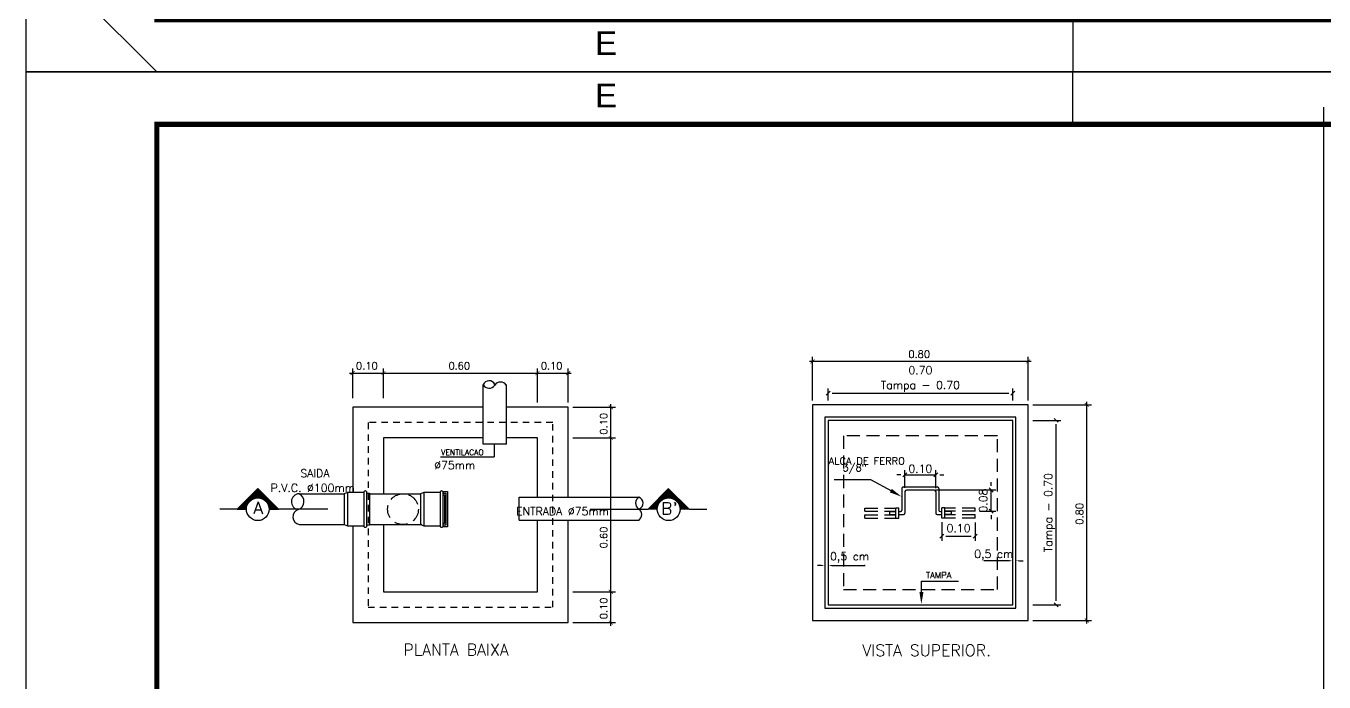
# Model space of a CAD drawing. Header units: millimetres. Extents: x 3923 to 4120, y 744 to 867.
# Drawn here: x 3923.03 to 3947.83, y 791.72 to 804.27 of the extents above; entities that cross this region are included whole.
import ezdxf
from ezdxf.enums import TextEntityAlignment as Align

# ---------------------------------------------------------------- set-up
doc = ezdxf.new("R2010")
doc.units = ezdxf.units.MM
doc.linetypes.add('CENTER2', pattern=[28.575, 19.05, -3.175, 3.175, -3.175])
doc.linetypes.add('HIDDEN', pattern=[0.375, 0.25, -0.125])
for name, color, linetype in [('A-LAYOUT', 7, 'Continuous'), ('A-PEN-R', 1, 'Continuous'), ('DETALLHES_CAIXAS', 6, 'Continuous'), ("PRANCHA - PROJETU'S", 7, 'Continuous'), ('TXT_1', 2, 'Continuous'), ('TXT_2', 6, 'Continuous')]:
    doc.layers.add(name, color=color, linetype=linetype)
doc.styles.add('ADITIVOCAD', font='ROMANS.shx')
doc.styles.add('ARIAL', font='arial.ttf', dxfattribs={"height": 2})
doc.styles.add('ROMANS', font='romans__.ttf', dxfattribs={"height": 0.1})

# ---------------------------------------------------------------- blocks, each defined once
blk = doc.blocks.new('ADFSGASDFG')
at = {"layer": "PRANCHA - PROJETU'S", "color": 1}
for p, q in [((360.678, 107.346), (276.578, 107.346)), ((276.578, 107.346), (276.578, 47.946)), ((296.578, 106.346), (296.578, 107.346)), ((279.078, 47.946), (276.578, 50.446)), ((296.578, 48.946), (296.578, 47.946)), ((276.578, 47.946), (360.678, 47.946))]:
    blk.add_line(p, q, dxfattribs=at)
at = {"layer": "PRANCHA - PROJETU'S", "color": 4, "const_width": 0.1}
blk.add_lwpolyline([(279.078, 106.346), (359.678, 106.346), (359.678, 48.946), (279.078, 48.946)], close=True, dxfattribs=at)
at = {"layer": "PRANCHA - PROJETU'S", "color": 50, "linetype": 'Continuous', "style": 'ARIAL'}
for p in [(287.661, 106.896), (287.661, 48.496)]:
    blk.add_text('E', height=0.45, dxfattribs=at).set_placement(p, align=Align.MIDDLE)
blk = doc.blocks.new('*X861')
at = {"color": 0}
for p, q in [((101.59, 65.457), (101.923, 65.79)), ((101.608, 65.457), (101.932, 65.781)), ((101.626, 65.457), (101.941, 65.772)), ((102.216, 65.457), (101.901, 65.771)), ((102.233, 65.457), (101.91, 65.78)), ((102.251, 65.457), (101.919, 65.789)), ((101.643, 65.457), (101.95, 65.763)), ((101.661, 65.457), (101.958, 65.755)), ((101.744, 65.505), (101.689, 65.559)), ((101.748, 65.518), (101.698, 65.568)), ((101.753, 65.531), (101.707, 65.577)), ((101.759, 65.543), (101.716, 65.586)), ((101.765, 65.554), (101.725, 65.594)), ((101.772, 65.565), (101.733, 65.603)), ((101.78, 65.575), (101.742, 65.612)), ((101.788, 65.584), (101.751, 65.621)), ((101.797, 65.593), (101.76, 65.63)), ((101.807, 65.601), (101.769, 65.639)), ((101.817, 65.609), (101.778, 65.648)), ((101.827, 65.615), (101.787, 65.656)), ((101.839, 65.622), (101.795, 65.665)), ((101.851, 65.627), (101.804, 65.674)), ((101.864, 65.632), (101.813, 65.683)), ((101.878, 65.636), (101.822, 65.692)), ((101.892, 65.639), (101.831, 65.701)), ((101.908, 65.641), (101.84, 65.709)), ((101.847, 65.626), (101.967, 65.746)), ((101.925, 65.641), (101.848, 65.718)), ((101.944, 65.64), (101.857, 65.727)), ((101.966, 65.636), (101.866, 65.736)), ((101.874, 65.635), (101.976, 65.737)), ((101.993, 65.627), (101.875, 65.745)), ((102.035, 65.602), (101.884, 65.754)), ((102.198, 65.457), (101.893, 65.762)), ((101.897, 65.64), (101.985, 65.728)), ((101.916, 65.641), (101.994, 65.719)), ((101.933, 65.641), (102.003, 65.71)), ((101.949, 65.639), (102.011, 65.702)), ((101.964, 65.636), (102.02, 65.693)), ((101.978, 65.633), (102.029, 65.684)), ((101.991, 65.628), (102.038, 65.675)), ((102.003, 65.622), (102.047, 65.666)), ((102.015, 65.616), (102.056, 65.657)), ((102.025, 65.609), (102.065, 65.649)), ((102.036, 65.602), (102.073, 65.64)), ((102.045, 65.594), (102.082, 65.631)), ((102.054, 65.585), (102.091, 65.622)), ((102.062, 65.576), (102.1, 65.613)), ((102.18, 65.457), (102.067, 65.571)), ((102.07, 65.566), (102.109, 65.604)), ((102.077, 65.555), (102.118, 65.595)), ((102.084, 65.544), (102.126, 65.587)), ((102.09, 65.532), (102.135, 65.578)), ((102.095, 65.52), (102.144, 65.569)), ((102.099, 65.506), (102.153, 65.56)), ((101.597, 65.457), (101.592, 65.462)), ((101.615, 65.457), (101.601, 65.471)), ((101.632, 65.457), (101.61, 65.48)), ((101.65, 65.457), (101.619, 65.488)), ((101.668, 65.457), (101.627, 65.497)), ((101.685, 65.457), (101.636, 65.506)), ((101.703, 65.457), (101.645, 65.515)), ((101.721, 65.457), (101.654, 65.524)), ((101.737, 65.458), (101.663, 65.533)), ((101.738, 65.475), (101.672, 65.541)), ((101.679, 65.457), (101.753, 65.531)), ((101.74, 65.49), (101.68, 65.55)), ((101.696, 65.457), (101.744, 65.504)), ((101.714, 65.457), (101.739, 65.482)), ((101.732, 65.457), (101.737, 65.463)), ((102.163, 65.457), (102.092, 65.528)), ((102.145, 65.457), (102.1, 65.502)), ((102.102, 65.492), (102.162, 65.551)), ((102.127, 65.457), (102.104, 65.48)), ((102.105, 65.477), (102.171, 65.542)), ((102.106, 65.46), (102.179, 65.534)), ((102.109, 65.457), (102.106, 65.461)), ((102.121, 65.457), (102.188, 65.525)), ((102.138, 65.457), (102.197, 65.516)), ((102.156, 65.457), (102.206, 65.507)), ((102.174, 65.457), (102.215, 65.498)), ((102.191, 65.457), (102.224, 65.489)), ((102.209, 65.457), (102.232, 65.481)), ((102.227, 65.457), (102.241, 65.472)), ((102.244, 65.457), (102.25, 65.463))]:
    blk.add_line(p, q, dxfattribs=at)

msp = doc.modelspace()

# ---------------------------------------------------------------- linework, layer by layer
at = {"layer": 'A-LAYOUT', "linetype": 'ByBlock'}
for p, q in [((3937.999, 797.855), (3942.234, 797.855)), ((3938.058, 797.109), (3938.058, 797.943)), ((3942.175, 797.109), (3942.175, 797.943)), ((3929.212, 797.631), (3929.918, 797.631)), ((3929.271, 797.154), (3929.271, 797.719)), ((3929.8, 797.631), (3932.858, 797.631)), ((3929.859, 797.154), (3929.859, 797.719)), ((3929.859, 797.154), (3929.859, 797.719)), ((3932.741, 797.631), (3933.447, 797.631)), ((3932.8, 797.066), (3932.8, 797.719)), ((3932.8, 797.066), (3932.8, 797.719)), ((3933.388, 797.066), (3933.388, 797.719)), ((3938.39, 797.287), (3938.314, 797.211)), ((3938.352, 797.109), (3938.352, 797.337)), ((3938.428, 797.249), (3941.804, 797.249)), ((3941.843, 797.211), (3941.919, 797.287)), ((3941.881, 797.109), (3941.881, 797.337)), ((3934.201, 796.331), (3934.201, 797.037)), ((3942.263, 797.021), (3943.382, 797.021)), ((3943.293, 792.845), (3943.293, 797.08)), ((3933.476, 796.978), (3934.29, 796.978)), ((3942.749, 796.689), (3942.673, 796.765)), ((3942.263, 796.727), (3942.799, 796.727)), ((3942.711, 793.274), (3942.711, 796.651)), ((3933.476, 796.39), (3934.29, 796.39)), ((3933.476, 796.39), (3934.29, 796.39)), ((3934.201, 793.39), (3934.201, 796.449)), ((3939.821, 795.44), (3939.821, 795.772)), ((3940.409, 795.432), (3940.409, 795.772)), ((3939.744, 795.684), (3939.668, 795.684)), ((3939.783, 795.646), (3939.859, 795.722)), ((3939.821, 795.684), (3940.409, 795.684)), ((3940.447, 795.722), (3940.371, 795.646)), ((3940.485, 795.684), (3940.562, 795.684)), ((3941.469, 795.472), (3941.469, 795.548)), ((3940.404, 795.396), (3941.558, 795.396)), ((3941.431, 795.434), (3941.508, 795.357)), ((3941.469, 794.99), (3941.469, 795.396)), ((3941.508, 794.951), (3941.431, 795.028)), ((3940.527, 794.779), (3940.527, 794.425)), ((3941.164, 794.772), (3941.164, 794.425)), ((3941.247, 794.99), (3941.558, 794.99)), ((3941.469, 794.913), (3941.469, 794.837)), ((3940.565, 794.551), (3940.488, 794.475)), ((3941.126, 794.475), (3941.202, 794.551)), ((3940.603, 794.513), (3941.088, 794.513)), ((3941.738, 794.042), (3941.327, 794.042)), ((3941.809, 794.042), (3941.738, 794.042)), ((3942.01, 794.042), (3942.081, 794.042)), ((3938.221, 793.952), (3938.15, 793.952)), ((3938.422, 793.952), (3939.062, 793.952)), ((3939.062, 793.952), (3939.048, 793.952)), ((3933.476, 793.449), (3934.29, 793.449)), ((3933.476, 793.449), (3934.29, 793.449)), ((3934.201, 792.802), (3934.201, 793.508)), ((3942.263, 793.198), (3942.799, 793.198)), ((3942.673, 793.236), (3942.749, 793.16)), ((3933.476, 792.861), (3934.29, 792.861)), ((3942.263, 792.904), (3943.382, 792.904))]:
    msp.add_line(p, q, dxfattribs=at)
at = {"layer": 'A-LAYOUT'}
for p, q in [((3929.271, 797.631), (3929.859, 797.631)), ((3931.764, 796.271), (3931.764, 797.409)), ((3932.206, 796.271), (3932.206, 797.409)), ((3938.058, 797.021), (3938.058, 792.904)), ((3942.175, 797.021), (3938.058, 797.021)), ((3942.175, 792.904), (3942.175, 797.021)), ((3938.293, 796.786), (3938.293, 793.139)), ((3941.94, 796.786), (3938.293, 796.786)), ((3941.94, 793.139), (3941.94, 796.786)), ((3932.206, 796.271), (3931.764, 796.271)), ((3931.973, 796.271), (3931.973, 796.031)), ((3930.95, 796.031), (3931.973, 796.031)), ((3939.171, 795.587), (3938.468, 795.587)), ((3939.572, 795.372), (3939.171, 795.587)), ((3929.17, 795.347), (3929.17, 794.712)), ((3930.628, 795.347), (3930.628, 794.712)), ((3939.762, 795.425), (3939.762, 795.013)), ((3939.791, 795.454), (3940.438, 795.454)), ((3939.821, 795.366), (3939.821, 794.954)), ((3939.85, 795.396), (3940.38, 795.396)), ((3940.409, 795.366), (3940.409, 794.954)), ((3940.468, 795.425), (3940.468, 795.013)), ((3932.449, 795.257), (3934.743, 795.257)), ((3932.449, 794.816), (3932.449, 795.257)), ((3939.644, 795.054), (3939.703, 795.054)), ((3939.644, 794.854), (3939.644, 795.054)), ((3939.703, 794.854), (3939.703, 795.054)), ((3940.585, 795.054), (3940.527, 795.054)), ((3940.527, 794.854), (3940.527, 795.054)), ((3940.585, 794.854), (3940.585, 795.054)), ((3932.449, 794.816), (3934.743, 794.816)), ((3939.527, 794.984), (3939.527, 794.925)), ((3939.527, 794.984), (3939.644, 794.984)), ((3939.527, 794.925), (3939.644, 794.925)), ((3939.644, 794.854), (3939.703, 794.854)), ((3939.703, 794.984), (3939.733, 794.984)), ((3939.703, 794.925), (3939.791, 794.925)), ((3940.438, 794.925), (3940.527, 794.925)), ((3940.497, 794.984), (3940.527, 794.984)), ((3940.585, 794.854), (3940.527, 794.854)), ((3940.703, 794.984), (3940.585, 794.984)), ((3940.703, 794.925), (3940.585, 794.925)), ((3940.703, 794.984), (3940.703, 794.925)), ((3940.136, 793.448), (3940.139, 793.653)), ((3940.139, 793.653), (3940.843, 793.653)), ((3938.293, 793.139), (3941.94, 793.139)), ((3938.058, 792.904), (3942.175, 792.904))]:
    msp.add_line(p, q, dxfattribs=at)
at = {"layer": 'A-LAYOUT', "linetype": 'HIDDEN', "ltscale": 0.5}
for p, q in [((3929.565, 796.684), (3929.565, 793.155)), ((3933.094, 796.684), (3929.565, 796.684)), ((3933.094, 793.155), (3933.094, 796.684)), ((3929.565, 793.155), (3933.094, 793.155))]:
    msp.add_line(p, q, dxfattribs=at)
at = {"layer": 'A-LAYOUT', "linetype": 'HIDDEN'}
for p, q in [((3938.646, 796.433), (3938.646, 793.492)), ((3941.587, 796.433), (3938.646, 796.433)), ((3941.587, 793.492), (3941.587, 796.433)), ((3939.055, 794.99), (3939.055, 795.049)), ((3939.055, 795.049), (3939.644, 795.049)), ((3941.164, 795.049), (3940.585, 795.049)), ((3941.164, 794.99), (3941.164, 795.049)), ((3939.055, 794.99), (3939.644, 794.99)), ((3939.055, 794.86), (3939.055, 794.919)), ((3939.055, 794.919), (3939.644, 794.919)), ((3939.055, 794.86), (3939.644, 794.86)), ((3941.164, 794.99), (3940.585, 794.99)), ((3941.164, 794.919), (3940.585, 794.919)), ((3941.164, 794.86), (3940.585, 794.86)), ((3941.164, 794.86), (3941.164, 794.919)), ((3938.646, 793.492), (3941.587, 793.492))]:
    msp.add_line(p, q, dxfattribs=at)
at = {"layer": 'A-LAYOUT', "linetype": 'ByBlock', "const_width": 0.0115}
for points in [[(3938.096, 797.893), (3938.019, 797.817)], [(3942.137, 797.817), (3942.213, 797.893)], [(3929.309, 797.669), (3929.232, 797.592)], [(3929.897, 797.669), (3929.82, 797.592)], [(3929.82, 797.592), (3929.897, 797.669)], [(3932.761, 797.592), (3932.838, 797.669)], [(3932.838, 797.669), (3932.761, 797.592)], [(3933.35, 797.592), (3933.426, 797.669)], [(3934.24, 796.94), (3934.163, 797.016)], [(3943.332, 796.983), (3943.255, 797.059)], [(3934.24, 796.352), (3934.163, 796.428)], [(3934.163, 796.428), (3934.24, 796.352)], [(3934.163, 793.487), (3934.24, 793.411)], [(3934.24, 793.411), (3934.163, 793.487)], [(3934.163, 792.899), (3934.24, 792.822)], [(3943.255, 792.942), (3943.332, 792.866)]]:
    msp.add_lwpolyline(points, dxfattribs=at)
at = {"layer": 'A-LAYOUT'}
for points in [[(3928.248, 795.323), (3929.111, 795.323)], [(3929.482, 795.347), (3929.17, 795.347), (3929.111, 795.323), (3929.111, 794.735), (3929.17, 794.712), (3929.482, 794.712)], [(3929.541, 795.335), (3929.594, 795.335), (3929.594, 794.723), (3929.541, 794.723)], [(3929.594, 795.323), (3930.569, 795.323)], [(3930.94, 795.347), (3930.628, 795.347), (3930.569, 795.323), (3930.569, 794.735), (3930.628, 794.712), (3930.94, 794.712)], [(3930.999, 795.365), (3931.081, 795.365), (3931.081, 794.694), (3930.999, 794.694)], [(3930.999, 795.335), (3931.052, 795.335), (3931.052, 794.723), (3930.999, 794.723)], [(3930.999, 795.306), (3931.022, 795.306), (3931.022, 794.753), (3930.999, 794.753)], [(3928.248, 794.735), (3929.111, 794.735)], [(3929.594, 794.735), (3930.592, 794.735)]]:
    msp.add_lwpolyline(points, dxfattribs=at)
for points in [[(3929.508, 794.683), (3929.514, 794.683, 0.414214), (3929.541, 794.71), (3929.541, 795.35, 0.414214), (3929.514, 795.377), (3929.508, 795.377, 0.414214), (3929.482, 795.35), (3929.482, 794.71, 0.414214)], [(3930.966, 794.683), (3930.972, 794.683, 0.414214), (3930.999, 794.71), (3930.999, 795.35, 0.414214), (3930.972, 795.377), (3930.966, 795.377, 0.414214), (3930.94, 795.35), (3930.94, 794.71, 0.414214)]]:
    msp.add_lwpolyline(points, format="xyb", close=True, dxfattribs=at)
at = {"layer": 'A-LAYOUT', "linetype": 'HIDDEN'}
msp.add_circle((3930.232, 795.029), 0.294, dxfattribs=at)
at = {"layer": 'A-LAYOUT'}
for centre, radius, start, end in [((3931.876, 797.365), 0.119, 23.2479, 160.1992), ((3931.878, 797.469), 0.128, 207.9019, 326.9301), ((3932.095, 797.327), 0.132, 33.0699, 146.9301), ((3928.253, 795.171), 0.153, 91.971, 261.4768), ((3928.177, 795.175), 0.164, 288.8635, 64.5843), ((3939.791, 795.425), 0.0294, 90, 180), ((3939.85, 795.366), 0.0294, 90, 180), ((3940.38, 795.366), 0.0294, 0, 90), ((3940.438, 795.425), 0.0294, 360, 90), ((3928.278, 794.88), 0.148, 108.8635, 258.1185), ((3934.803, 795.144), 0.128, 117.9019, 236.9301), ((3934.662, 794.926), 0.132, 303.0699, 56.9301), ((3934.7, 795.146), 0.119, 293.2479, 70.1992), ((3939.733, 795.013), 0.0294, 270, 0), ((3939.791, 794.954), 0.0294, 270, 0), ((3940.438, 794.954), 0.0294, 180, 270), ((3940.497, 795.013), 0.0294, 180, 270)]:
    msp.add_arc(centre, radius, start, end, dxfattribs=at)
for points in [[(3939.57, 795.418), (3939.532, 795.35), (3939.756, 795.268)], [(3940.175, 793.448), (3940.097, 793.449), (3940.134, 793.213)]]:
    msp.add_solid(points, dxfattribs=at)
at = {"layer": 'A-LAYOUT', "linetype": 'ByBlock'}
for points in [[(3941.81, 794.054), (3941.81, 794.031), (3941.881, 794.042)], [(3942.01, 794.054), (3942.01, 794.031), (3941.94, 794.042)], [(3938.221, 793.963), (3938.221, 793.94), (3938.292, 793.952)], [(3938.422, 793.963), (3938.422, 793.94), (3938.352, 793.952)]]:
    msp.add_solid(points, dxfattribs=at)
at = {"layer": 'A-PEN-R'}
msp.add_line((3947.816, 802.711), (3947.816, 754.064), dxfattribs=at)
at = {"layer": 'DETALLHES_CAIXAS'}
for p, q in [((3931.764, 796.978), (3929.271, 796.978)), ((3929.271, 796.978), (3929.271, 795.347)), ((3933.388, 796.978), (3932.206, 796.978)), ((3933.388, 795.257), (3933.388, 796.978)), ((3938.352, 796.727), (3938.352, 793.198)), ((3941.881, 796.727), (3938.352, 796.727)), ((3941.881, 793.198), (3941.881, 796.727)), ((3929.859, 796.39), (3929.859, 795.323)), ((3931.764, 796.39), (3929.859, 796.39)), ((3932.8, 796.39), (3932.206, 796.39)), ((3932.8, 795.257), (3932.8, 796.39)), ((3932.8, 793.449), (3932.8, 794.816)), ((3933.388, 792.861), (3933.388, 794.816)), ((3929.271, 794.712), (3929.271, 792.861)), ((3929.859, 794.735), (3929.859, 793.449)), ((3929.859, 793.449), (3932.8, 793.449)), ((3938.352, 793.198), (3941.881, 793.198)), ((3929.271, 792.861), (3933.388, 792.861))]:
    msp.add_line(p, q, dxfattribs=at)
at = {"layer": 'TXT_1'}
for p, q in [((3927.065, 795.028), (3927.458, 795.422)), ((3927.458, 795.422), (3927.851, 795.028)), ((3935.307, 795.422), (3934.914, 795.028)), ((3927.065, 795.028), (3927.242, 795.028)), ((3927.675, 795.028), (3927.851, 795.028)), ((3935.09, 795.028), (3934.914, 795.028)), ((3935.7, 795.028), (3935.523, 795.028))]:
    msp.add_line(p, q, dxfattribs=at)
for centre in [(3927.458, 795.028), (3935.307, 795.028)]:
    msp.add_circle(centre, 0.217, dxfattribs=at)
at = {"layer": 'TXT_2', "linetype": 'CENTER2'}
for p, q in [((3927.065, 795.028), (3926.731, 795.028)), ((3928.796, 795.028), (3927.851, 795.028)), ((3933.807, 795.028), (3934.914, 795.028)), ((3935.7, 795.028), (3936.034, 795.028))]:
    msp.add_line(p, q, dxfattribs=at)

# ---------------------------------------------------------------- block references
at = {"layer": "PRANCHA - PROJETU'S", "color": 1}
for p in [(3646.451, 755.44), (3646.451, 696.04)]:
    msp.add_blockref('ADFSGASDFG', p, dxfattribs=at)
at = {"layer": 'TXT_1', "yscale": 1.176362552987934, "zscale": 1.176362552987666}
for p, xscale in [((3807.562, 718.027), 1.176362552986596), ((4055.203, 718.027), -1.176362552986596)]:
    msp.add_blockref('*X861', p, dxfattribs=dict(at, xscale=xscale))

# ---------------------------------------------------------------- texts
at = {"layer": 'A-LAYOUT', "style": 'ROMANS'}
for s, p in [('0.80', (3939.887, 797.924)), ('0.10', (3929.335, 797.7)), ('0.60', (3931.1, 797.7)), ('0.10', (3932.864, 797.7))]:
    msp.add_text(s, height=0.1376, dxfattribs=at).set_placement(p)
at = {"layer": 'A-LAYOUT', "linetype": 'ByBlock', "style": 'ROMANS'}
for s, height, p in [('0.70', 0.1529, (3940.116, 797.686)), ('Tampa - 0.70', 0.15293, (3940.116, 797.402)), ('0.10', 0.1529, (3940.115, 795.802)), ('0.10', 0.1529, (3940.845, 794.666))]:
    msp.add_text(s, height=height, dxfattribs=at).set_placement(p, align=Align.MIDDLE_CENTER)
at = {"layer": 'A-LAYOUT', "style": 'ROMANS'}
for s, p in [('0.10', (3934.133, 796.454)), ('0.80', (3943.225, 794.733)), ('0.60', (3934.133, 794.281)), ('0.10', (3934.133, 792.925))]:
    msp.add_text(s, height=0.1376, rotation=90, dxfattribs=at).set_placement(p)
for s, height, p in [('VENTILACAO', 0.1059, (3930.961, 796.115)), ('ALCA DE FERRO ', 0.13763, (3938.363, 795.951)), ('SAIDA ', 0.1529, (3928.271, 795.715)), ('%%C75mm', 0.1529, (3930.827, 795.869)), (' 3/8"', 0.1376, (3938.534, 795.821)), ('P.V.C. %%C100mm', 0.15293, (3927.703, 795.435)), ('ENTRADA %%C75mm', 0.15293, (3932.391, 794.988)), ('TAMPA', 0.1176, (3940.221, 793.769))]:
    msp.add_text(s, height=height, dxfattribs=at).set_placement(p, align=Align.MIDDLE_LEFT)
at = {"layer": 'A-LAYOUT', "linetype": 'ByBlock', "style": 'ROMANS'}
for s, height, p in [('Tampa - 0.70', 0.15293, (3942.558, 794.963)), ('0.08', 0.1529, (3941.316, 795.193))]:
    msp.add_text(s, height=height, rotation=90, dxfattribs=at).set_placement(p, align=Align.MIDDLE_CENTER)
for p in [(3938.763, 794.105), (3941.518, 794.151)]:
    msp.add_text('0,5 cm', height=0.1529, dxfattribs=at).set_placement(p, align=Align.MIDDLE)
at = {"layer": 'TXT_1', "style": 'ADITIVOCAD'}
for s, height, p in [('A', 0.235, (3927.465, 795.055)), ("B'", 0.2353, (3935.32, 795.042)), ('PLANTA BAIXA', 0.22057, (3931.246, 792.342)), ('VISTA SUPERIOR.', 0.22057, (3940.237, 792.329))]:
    msp.add_text(s, height=height, dxfattribs=at).set_placement(p, align=Align.MIDDLE)

doc.saveas('drawing.dxf')
